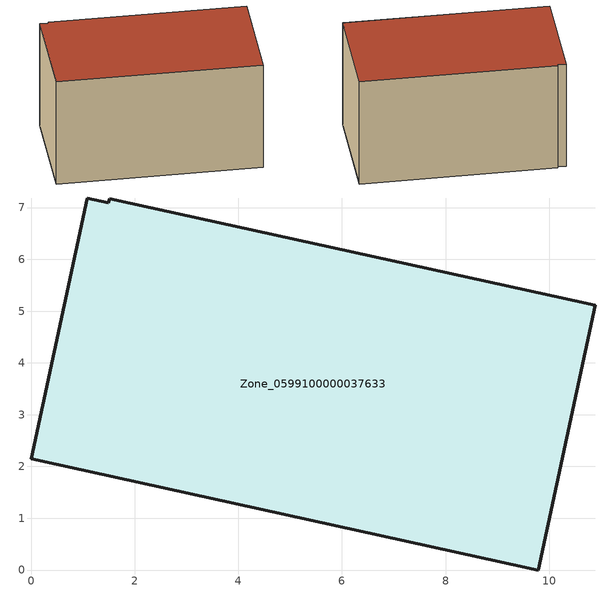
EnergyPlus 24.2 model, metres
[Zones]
Zone_0599100000037633
 floor ground (C_G): 1.51,7.17 10.89,5.11 9.79,0 0,2.15 1.08,7.18 1.49,7.09 z0
 wall outside (C_F): 9.79,0 10.89,5.11 1.51,7.17 1.49,7.09 1.08,7.18 0,2.15 9.79,0 z0:5.84
 roof outside (C_R): 10.89,5.11 1.51,7.17 1.49,7.09 1.08,7.18 0,2.15 9.79,0 z5.84
[BUILDING]
Pand.0599100000037633: North Axis=0; Terrain=City; Loads Convergence Tolerance Value=0.04; Temperature Convergence Tolerance Value=0.4; Solar Distribution=FullExterior; Maximum Number of Warmup Days=25; Minimum Number of Warmup Days=1
[Site:Location]
Rotterdam.The.Hague.AP_ZH_NLD Design_Conditions: Latitude=51.96; Longitude=4.45; Time Zone=1; Elevation=-4.5
[SITE:GROUNDTEMPERATURE:BUILDINGSURFACE]
18, 18, 18, 18, 18, 18, 18, 18, 18, 18, 18, 18
[MATERIAL] Thermal Absorptance=0.9; Solar Absorptance=0.7; Visible Absorptance=0.7
Name | Roughness | Thickness | Conductivity | Density | Specific Heat
G.TI.1975-1991 | MediumSmooth | 0.15 | 0.288461 | 540 | 1210
F.TI.1975-1991 | Rough | 0.3 | 0.230769 | 1920 | 840
R.TI.1975-1991 | MediumRough | 0.2 | 0.153846 | 1500 | 1000
[CONSTRUCTION]
C_G: G.TI.1975-1991
C_F: F.TI.1975-1991
C_R: R.TI.1975-1991
[ZONE]
Zone_0599100000037633: Type=1; Multiplier=1; Ceiling Height=Autocalculate; Volume=Autocalculate; Floor Area=autocalculate; Part of Total Floor Area=Yes
[ZONEINFILTRATION:DESIGNFLOWRATE]
Infil_Zone_0599100000037633: Zone or ZoneList or Space or SpaceList=Zone_0599100000037633; Schedule=AlwaysOn; Design Flow Rate Calculation Method=Flow/Area; Flow Rate per Floor Area=0.003; Constant Term Coefficient=1; Temperature Term Coefficient=0; Velocity Term Coefficient=0; Velocity Squared Term Coefficient=0
[HVACTEMPLATE:ZONE:IDEALLOADSAIRSYSTEM]
Zone_0599100000037633: Maximum Heating Supply Air Temperature=50; Minimum Cooling Supply Air Temperature=13; Maximum Heating Supply Air Humidity Ratio=0.0156; Minimum Cooling Supply Air Humidity Ratio=0.0077; Heating Limit=NoLimit; Cooling Limit=NoLimit; Dehumidification Control Type=ConstantSensibleHeatRatio; Cooling Sensible Heat Ratio=0.7; Dehumidification Setpoint=60; Humidification Control Type=None; Humidification Setpoint=30; Outdoor Air Method=None; Outdoor Air Flow Rate per Person=0.00944; Outdoor Air Flow Rate per Zone Floor Area=0; Outdoor Air Flow Rate per Zone=0; Demand Controlled Ventilation Type=None; Outdoor Air Economizer Type=NoEconomizer; Heat Recovery Type=None; Sensible Heat Recovery Effectiveness=0.7; Latent Heat Recovery Effectiveness=0.65
[ZONECONTROL:THERMOSTAT]
ThermostatControl_Zone_0599100000037633: Zone or ZoneList=Zone_0599100000037633; Control Type Schedule=DualSetpointControlType; Control 1=Thermostat_Zone_0599100000037633; Temperature Difference Between Cutout And Setpoint=0
[THERMOSTATSETPOINT:DUALSETPOINT]
Thermostat_Zone_0599100000037633: Heating Setpoint Temperature Schedule=HeatingSetpoint_Zone_0599100000037633; Cooling Setpoint Temperature Schedule=CoolingSetpoint_Zone_0599100000037633
[SCHEDULE:COMPACT]
HeatingSetpoint_Zone_0599100000037633: Through: 12/31, For: AllDays, Until: 24:00, 21
CoolingSetpoint_Zone_0599100000037633: Through: 12/31, For: AllDays, Until: 24:00, 24
DualSetpointControlType: Through: 12/31, For: AllDays, Until: 24:00, 4
AlwaysOn: Through: 12/31, For: AllDays, Until: 24:00, 1
